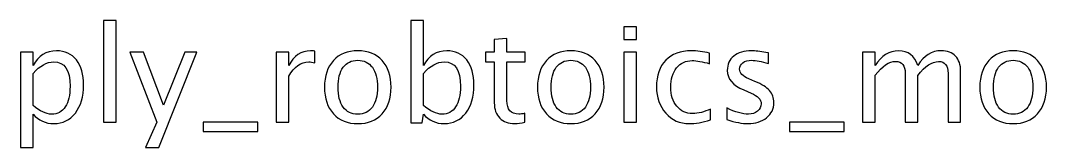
# Model space of a CAD drawing. Header units: centimetres. Extents: x -67 to 67, y -62 to 59.
# Drawn here: x 14.08 to 23.98, y 45.02 to 46.25 of the extents above; entities that cross this region are included whole.
import ezdxf

# ---------------------------------------------------------------- set-up
doc = ezdxf.new("R2010")
doc.units = ezdxf.units.CM
doc.header["$MEASUREMENT"] = 0
doc.layers.add('Layer 1', color=7, linetype='Continuous')

msp = doc.modelspace()

# ---------------------------------------------------------------- linework, layer by layer
at = {"layer": 'Layer 1'}
for points, knots in [([(14.88099, 45.2673), (14.88099, 45.2673), (14.88099, 46.24647), (14.88099, 46.24647), (14.88099, 46.24647), (14.88099, 46.24647), (15.00291, 46.24647), (15.00291, 46.24647), (15.00291, 46.24647), (15.00291, 46.24647), (15.00291, 45.2673), (15.00291, 45.2673), (15.00291, 45.2673), (15.00291, 45.2673), (14.88099, 45.2673), (14.88099, 45.2673)], [0, 0, 0, 0, 0.2, 0.2, 0.2, 0.2, 0.4, 0.4, 0.4, 0.4, 0.6, 0.6, 0.6, 0.6, 1, 1, 1, 1]), ([(17.84644, 45.25968), (17.84644, 45.25968), (17.84644, 46.24647), (17.84644, 46.24647), (17.84644, 46.24647), (17.84644, 46.24647), (17.96836, 46.24647), (17.96836, 46.24647), (17.96836, 46.24647), (17.96836, 46.24647), (17.96836, 45.81319), (17.96836, 45.81319), (17.96836, 45.81319), (18.01831, 45.90738), (18.09346, 45.95437), (18.19357, 45.95437), (18.19357, 45.95437), (18.27464, 45.95437), (18.33835, 45.92495), (18.38492, 45.86589), (18.38492, 45.86589), (18.43149, 45.80684), (18.45477, 45.72619), (18.45477, 45.62396), (18.45477, 45.62396), (18.45477, 45.51262), (18.42831, 45.42266), (18.37561, 45.35451), (18.37561, 45.35451), (18.3229, 45.28614), (18.25348, 45.25206), (18.16754, 45.25206), (18.16754, 45.25206), (18.08774, 45.25206), (18.02128, 45.28254), (17.96836, 45.34371), (17.96836, 45.34371), (17.96836, 45.34371), (17.95354, 45.25968), (17.95354, 45.25968), (17.95354, 45.25968), (17.95354, 45.25968), (17.84644, 45.25968), (17.84644, 45.25968)], [0, 0, 0, 0, 0.0833333, 0.0833333, 0.0833333, 0.0833333, 0.1666667, 0.1666667, 0.1666667, 0.1666667, 0.25, 0.25, 0.25, 0.25, 0.3333333, 0.3333333, 0.3333333, 0.3333333, 0.4166667, 0.4166667, 0.4166667, 0.4166667, 0.5, 0.5, 0.5, 0.5, 0.5833333, 0.5833333, 0.5833333, 0.5833333, 0.6666667, 0.6666667, 0.6666667, 0.6666667, 0.75, 0.75, 0.75, 0.75, 0.8333333, 0.8333333, 0.8333333, 0.8333333, 1, 1, 1, 1]), ([(19.90087, 46.06359), (19.90087, 46.06359), (19.90087, 46.18551), (19.90087, 46.18551), (19.90087, 46.18551), (19.90087, 46.18551), (20.02279, 46.18551), (20.02279, 46.18551), (20.02279, 46.18551), (20.02279, 46.18551), (20.02279, 46.06359), (20.02279, 46.06359), (20.02279, 46.06359), (20.02279, 46.06359), (19.90087, 46.06359), (19.90087, 46.06359)], [0, 0, 0, 0, 0.2, 0.2, 0.2, 0.2, 0.4, 0.4, 0.4, 0.4, 0.6, 0.6, 0.6, 0.6, 1, 1, 1, 1]), ([(18.94668, 45.26751), (18.909, 45.25714), (18.8762, 45.25206), (18.84847, 45.25206), (18.84847, 45.25206), (18.78624, 45.25206), (18.73777, 45.26984), (18.70305, 45.3054), (18.70305, 45.3054), (18.66813, 45.34096), (18.65077, 45.39028), (18.65077, 45.45357), (18.65077, 45.45357), (18.65077, 45.45357), (18.65077, 45.84896), (18.65077, 45.84896), (18.65077, 45.84896), (18.65077, 45.84896), (18.56653, 45.84896), (18.56653, 45.84896), (18.56653, 45.84896), (18.56653, 45.84896), (18.56653, 45.9404), (18.56653, 45.9404), (18.56653, 45.9404), (18.56653, 45.9404), (18.65077, 45.9404), (18.65077, 45.9404), (18.65077, 45.9404), (18.65077, 45.9404), (18.65077, 46.06211), (18.65077, 46.06211), (18.65077, 46.06211), (18.65077, 46.06211), (18.77269, 46.07375), (18.77269, 46.07375), (18.77269, 46.07375), (18.77269, 46.07375), (18.77269, 45.9404), (18.77269, 45.9404), (18.77269, 45.9404), (18.77269, 45.9404), (18.94922, 45.9404), (18.94922, 45.9404), (18.94922, 45.9404), (18.94922, 45.9404), (18.94922, 45.84896), (18.94922, 45.84896), (18.94922, 45.84896), (18.94922, 45.84896), (18.77269, 45.84896), (18.77269, 45.84896), (18.77269, 45.84896), (18.77269, 45.84896), (18.77269, 45.47558), (18.77269, 45.47558), (18.77269, 45.47558), (18.77269, 45.38753), (18.811, 45.3435), (18.88741, 45.3435), (18.88741, 45.3435), (18.90371, 45.3435), (18.9234, 45.34625), (18.94668, 45.35154), (18.94668, 45.35154), (18.94668, 45.35154), (18.94668, 45.26751), (18.94668, 45.26751)], [0, 0, 0, 0, 0.0555556, 0.0555556, 0.0555556, 0.0555556, 0.1111111, 0.1111111, 0.1111111, 0.1111111, 0.1666667, 0.1666667, 0.1666667, 0.1666667, 0.2222222, 0.2222222, 0.2222222, 0.2222222, 0.2777778, 0.2777778, 0.2777778, 0.2777778, 0.3333333, 0.3333333, 0.3333333, 0.3333333, 0.3888889, 0.3888889, 0.3888889, 0.3888889, 0.4444444, 0.4444444, 0.4444444, 0.4444444, 0.5, 0.5, 0.5, 0.5, 0.5555556, 0.5555556, 0.5555556, 0.5555556, 0.6111111, 0.6111111, 0.6111111, 0.6111111, 0.6666667, 0.6666667, 0.6666667, 0.6666667, 0.7222222, 0.7222222, 0.7222222, 0.7222222, 0.7777778, 0.7777778, 0.7777778, 0.7777778, 0.8333333, 0.8333333, 0.8333333, 0.8333333, 0.8888889, 0.8888889, 0.8888889, 0.8888889, 1, 1, 1, 1]), ([(14.08174, 45.02219), (14.08174, 45.02219), (14.08174, 45.9404), (14.08174, 45.9404), (14.08174, 45.9404), (14.08174, 45.9404), (14.20366, 45.9404), (14.20366, 45.9404), (14.20366, 45.9404), (14.20366, 45.9404), (14.20366, 45.81319), (14.20366, 45.81319), (14.20366, 45.81319), (14.25361, 45.90738), (14.32876, 45.95437), (14.42887, 45.95437), (14.42887, 45.95437), (14.50994, 45.95437), (14.57365, 45.92495), (14.62022, 45.86589), (14.62022, 45.86589), (14.66679, 45.80684), (14.69007, 45.72619), (14.69007, 45.62396), (14.69007, 45.62396), (14.69007, 45.51262), (14.66361, 45.42266), (14.61091, 45.35451), (14.61091, 45.35451), (14.5582, 45.28614), (14.48878, 45.25206), (14.40284, 45.25206), (14.40284, 45.25206), (14.32304, 45.25206), (14.25658, 45.28254), (14.20366, 45.34371), (14.20366, 45.34371), (14.20366, 45.34371), (14.20366, 45.02219), (14.20366, 45.02219), (14.20366, 45.02219), (14.20366, 45.02219), (14.08174, 45.02219), (14.08174, 45.02219)], [0, 0, 0, 0, 0.0833333, 0.0833333, 0.0833333, 0.0833333, 0.1666667, 0.1666667, 0.1666667, 0.1666667, 0.25, 0.25, 0.25, 0.25, 0.3333333, 0.3333333, 0.3333333, 0.3333333, 0.4166667, 0.4166667, 0.4166667, 0.4166667, 0.5, 0.5, 0.5, 0.5, 0.5833333, 0.5833333, 0.5833333, 0.5833333, 0.6666667, 0.6666667, 0.6666667, 0.6666667, 0.75, 0.75, 0.75, 0.75, 0.8333333, 0.8333333, 0.8333333, 0.8333333, 1, 1, 1, 1]), ([(15.28781, 45.02219), (15.28781, 45.02219), (15.39703, 45.26645), (15.39703, 45.26645), (15.39703, 45.26645), (15.39703, 45.26645), (15.13626, 45.9404), (15.13626, 45.9404), (15.13626, 45.9404), (15.13626, 45.9404), (15.26707, 45.9404), (15.26707, 45.9404), (15.26707, 45.9404), (15.26707, 45.9404), (15.46096, 45.43071), (15.46096, 45.43071), (15.46096, 45.43071), (15.46096, 45.43071), (15.66776, 45.9404), (15.66776, 45.9404), (15.66776, 45.9404), (15.66776, 45.9404), (15.78269, 45.9404), (15.78269, 45.9404), (15.78269, 45.9404), (15.78269, 45.9404), (15.41481, 45.02219), (15.41481, 45.02219), (15.41481, 45.02219), (15.41481, 45.02219), (15.28781, 45.02219), (15.28781, 45.02219)], [0, 0, 0, 0, 0.1111111, 0.1111111, 0.1111111, 0.1111111, 0.2222222, 0.2222222, 0.2222222, 0.2222222, 0.3333333, 0.3333333, 0.3333333, 0.3333333, 0.4444444, 0.4444444, 0.4444444, 0.4444444, 0.5555556, 0.5555556, 0.5555556, 0.5555556, 0.6666667, 0.6666667, 0.6666667, 0.6666667, 0.7777778, 0.7777778, 0.7777778, 0.7777778, 1, 1, 1, 1]), ([(16.5466, 45.2673), (16.5466, 45.2673), (16.5466, 45.9404), (16.5466, 45.9404), (16.5466, 45.9404), (16.5466, 45.9404), (16.66852, 45.9404), (16.66852, 45.9404), (16.66852, 45.9404), (16.66852, 45.9404), (16.66852, 45.81319), (16.66852, 45.81319), (16.66852, 45.81319), (16.71699, 45.90738), (16.78727, 45.95437), (16.87955, 45.95437), (16.87955, 45.95437), (16.89204, 45.95437), (16.90516, 45.95331), (16.91871, 45.9512), (16.91871, 45.9512), (16.91871, 45.9512), (16.91871, 45.83711), (16.91871, 45.83711), (16.91871, 45.83711), (16.89754, 45.84409), (16.87892, 45.84769), (16.86283, 45.84769), (16.86283, 45.84769), (16.78536, 45.84769), (16.72059, 45.80197), (16.66852, 45.71032), (16.66852, 45.71032), (16.66852, 45.71032), (16.66852, 45.2673), (16.66852, 45.2673), (16.66852, 45.2673), (16.66852, 45.2673), (16.5466, 45.2673), (16.5466, 45.2673)], [0, 0, 0, 0, 0.0909091, 0.0909091, 0.0909091, 0.0909091, 0.1818182, 0.1818182, 0.1818182, 0.1818182, 0.2727273, 0.2727273, 0.2727273, 0.2727273, 0.3636364, 0.3636364, 0.3636364, 0.3636364, 0.4545455, 0.4545455, 0.4545455, 0.4545455, 0.5454545, 0.5454545, 0.5454545, 0.5454545, 0.6363636, 0.6363636, 0.6363636, 0.6363636, 0.7272727, 0.7272727, 0.7272727, 0.7272727, 0.8181818, 0.8181818, 0.8181818, 0.8181818, 1, 1, 1, 1]), ([(17.33421, 45.25206), (17.23536, 45.25206), (17.15705, 45.2836), (17.09947, 45.34668), (17.09947, 45.34668), (17.04169, 45.40975), (17.0129, 45.49548), (17.0129, 45.60364), (17.0129, 45.60364), (17.0129, 45.71159), (17.04169, 45.7971), (17.09947, 45.85997), (17.09947, 45.85997), (17.15705, 45.92283), (17.23536, 45.95437), (17.33421, 45.95437), (17.33421, 45.95437), (17.43306, 45.95437), (17.51138, 45.92283), (17.56895, 45.85997), (17.56895, 45.85997), (17.62673, 45.7971), (17.65552, 45.71159), (17.65552, 45.60364), (17.65552, 45.60364), (17.65552, 45.49548), (17.62673, 45.40975), (17.56895, 45.34668), (17.56895, 45.34668), (17.51138, 45.2836), (17.43306, 45.25206), (17.33421, 45.25206)], [0, 0, 0, 0, 0.1111111, 0.1111111, 0.1111111, 0.1111111, 0.2222222, 0.2222222, 0.2222222, 0.2222222, 0.3333333, 0.3333333, 0.3333333, 0.3333333, 0.4444444, 0.4444444, 0.4444444, 0.4444444, 0.5555556, 0.5555556, 0.5555556, 0.5555556, 0.6666667, 0.6666667, 0.6666667, 0.6666667, 0.7777778, 0.7777778, 0.7777778, 0.7777778, 1, 1, 1, 1]), ([(19.38864, 45.25206), (19.28979, 45.25206), (19.21148, 45.2836), (19.1539, 45.34668), (19.1539, 45.34668), (19.09612, 45.40975), (19.06733, 45.49548), (19.06733, 45.60364), (19.06733, 45.60364), (19.06733, 45.71159), (19.09612, 45.7971), (19.1539, 45.85997), (19.1539, 45.85997), (19.21148, 45.92283), (19.28979, 45.95437), (19.38864, 45.95437), (19.38864, 45.95437), (19.48749, 45.95437), (19.56581, 45.92283), (19.62338, 45.85997), (19.62338, 45.85997), (19.68116, 45.7971), (19.70995, 45.71159), (19.70995, 45.60364), (19.70995, 45.60364), (19.70995, 45.49548), (19.68116, 45.40975), (19.62338, 45.34668), (19.62338, 45.34668), (19.56581, 45.2836), (19.48749, 45.25206), (19.38864, 45.25206)], [0, 0, 0, 0, 0.1111111, 0.1111111, 0.1111111, 0.1111111, 0.2222222, 0.2222222, 0.2222222, 0.2222222, 0.3333333, 0.3333333, 0.3333333, 0.3333333, 0.4444444, 0.4444444, 0.4444444, 0.4444444, 0.5555556, 0.5555556, 0.5555556, 0.5555556, 0.6666667, 0.6666667, 0.6666667, 0.6666667, 0.7777778, 0.7777778, 0.7777778, 0.7777778, 1, 1, 1, 1]), ([(19.90087, 45.2673), (19.90087, 45.2673), (19.90087, 45.9404), (19.90087, 45.9404), (19.90087, 45.9404), (19.90087, 45.9404), (20.02279, 45.9404), (20.02279, 45.9404), (20.02279, 45.9404), (20.02279, 45.9404), (20.02279, 45.2673), (20.02279, 45.2673), (20.02279, 45.2673), (20.02279, 45.2673), (19.90087, 45.2673), (19.90087, 45.2673)], [0, 0, 0, 0, 0.2, 0.2, 0.2, 0.2, 0.4, 0.4, 0.4, 0.4, 0.6, 0.6, 0.6, 0.6, 1, 1, 1, 1]), ([(20.73526, 45.28762), (20.65631, 45.26391), (20.58815, 45.25206), (20.53079, 45.25206), (20.53079, 45.25206), (20.43977, 45.25206), (20.36442, 45.28572), (20.30452, 45.35281), (20.30452, 45.35281), (20.24462, 45.42012), (20.21456, 45.505), (20.21456, 45.60724), (20.21456, 45.60724), (20.21456, 45.71646), (20.24419, 45.80176), (20.30346, 45.86272), (20.30346, 45.86272), (20.36273, 45.92389), (20.44549, 45.95437), (20.55175, 45.95437), (20.55175, 45.95437), (20.60403, 45.95437), (20.66287, 45.94717), (20.72764, 45.93278), (20.72764, 45.93278), (20.72764, 45.93278), (20.72764, 45.82991), (20.72764, 45.82991), (20.72764, 45.82991), (20.65885, 45.85023), (20.60276, 45.86039), (20.55958, 45.86039), (20.55958, 45.86039), (20.49692, 45.86039), (20.44676, 45.8369), (20.40929, 45.79012), (20.40929, 45.79012), (20.37183, 45.74334), (20.35299, 45.6809), (20.35299, 45.603), (20.35299, 45.603), (20.35299, 45.52744), (20.37246, 45.46648), (20.4112, 45.4197), (20.4112, 45.4197), (20.44993, 45.37313), (20.50052, 45.34985), (20.56339, 45.34985), (20.56339, 45.34985), (20.61906, 45.34985), (20.67621, 45.36424), (20.73526, 45.39303), (20.73526, 45.39303), (20.73526, 45.39303), (20.73526, 45.28762), (20.73526, 45.28762)], [0, 0, 0, 0, 0.0666667, 0.0666667, 0.0666667, 0.0666667, 0.1333333, 0.1333333, 0.1333333, 0.1333333, 0.2, 0.2, 0.2, 0.2, 0.2666667, 0.2666667, 0.2666667, 0.2666667, 0.3333333, 0.3333333, 0.3333333, 0.3333333, 0.4, 0.4, 0.4, 0.4, 0.4666667, 0.4666667, 0.4666667, 0.4666667, 0.5333333, 0.5333333, 0.5333333, 0.5333333, 0.6, 0.6, 0.6, 0.6, 0.6666667, 0.6666667, 0.6666667, 0.6666667, 0.7333333, 0.7333333, 0.7333333, 0.7333333, 0.8, 0.8, 0.8, 0.8, 0.8666667, 0.8666667, 0.8666667, 0.8666667, 1, 1, 1, 1]), ([(20.89422, 45.29143), (20.89422, 45.29143), (20.89422, 45.40319), (20.89422, 45.40319), (20.89422, 45.40319), (20.97402, 45.3634), (21.04323, 45.3435), (21.10229, 45.3435), (21.10229, 45.3435), (21.13743, 45.3435), (21.16664, 45.35303), (21.18971, 45.37208), (21.18971, 45.37208), (21.21278, 45.39091), (21.22442, 45.41462), (21.22442, 45.4432), (21.22442, 45.4432), (21.22442, 45.48489), (21.19204, 45.5194), (21.12727, 45.5467), (21.12727, 45.5467), (21.12727, 45.5467), (21.05593, 45.57697), (21.05593, 45.57697), (21.05593, 45.57697), (20.95074, 45.62057), (20.89803, 45.68365), (20.89803, 45.76556), (20.89803, 45.76556), (20.89803, 45.8242), (20.91877, 45.87034), (20.96026, 45.90399), (20.96026, 45.90399), (21.00175, 45.93765), (21.05869, 45.95437), (21.13086, 45.95437), (21.13086, 45.95437), (21.16833, 45.95437), (21.2149, 45.94929), (21.27014, 45.93892), (21.27014, 45.93892), (21.27014, 45.93892), (21.29554, 45.93405), (21.29554, 45.93405), (21.29554, 45.93405), (21.29554, 45.93405), (21.29554, 45.83245), (21.29554, 45.83245), (21.29554, 45.83245), (21.2276, 45.85277), (21.17341, 45.86293), (21.13298, 45.86293), (21.13298, 45.86293), (21.09742, 45.86293), (21.06927, 45.8551), (21.04789, 45.83965), (21.04789, 45.83965), (21.02672, 45.8242), (21.01614, 45.80345), (21.01614, 45.77742), (21.01614, 45.77742), (21.01614, 45.7408), (21.04577, 45.70968), (21.10525, 45.6845), (21.10525, 45.6845), (21.10525, 45.6845), (21.16388, 45.65973), (21.16388, 45.65973), (21.16388, 45.65973), (21.23035, 45.63179), (21.27734, 45.60216), (21.30485, 45.57104), (21.30485, 45.57104), (21.33258, 45.53993), (21.34634, 45.50098), (21.34634, 45.45441), (21.34634, 45.45441), (21.34634, 45.39536), (21.32306, 45.34689), (21.27628, 45.309), (21.27628, 45.309), (21.22971, 45.27111), (21.17002, 45.25206), (21.09742, 45.25206), (21.09742, 45.25206), (21.04154, 45.25206), (20.97402, 45.26518), (20.89422, 45.29143)], [0, 0, 0, 0, 0.0434783, 0.0434783, 0.0434783, 0.0434783, 0.0869565, 0.0869565, 0.0869565, 0.0869565, 0.1304348, 0.1304348, 0.1304348, 0.1304348, 0.173913, 0.173913, 0.173913, 0.173913, 0.2173913, 0.2173913, 0.2173913, 0.2173913, 0.2608696, 0.2608696, 0.2608696, 0.2608696, 0.3043478, 0.3043478, 0.3043478, 0.3043478, 0.3478261, 0.3478261, 0.3478261, 0.3478261, 0.3913043, 0.3913043, 0.3913043, 0.3913043, 0.4347826, 0.4347826, 0.4347826, 0.4347826, 0.4782609, 0.4782609, 0.4782609, 0.4782609, 0.5217391, 0.5217391, 0.5217391, 0.5217391, 0.5652174, 0.5652174, 0.5652174, 0.5652174, 0.6086957, 0.6086957, 0.6086957, 0.6086957, 0.6521739, 0.6521739, 0.6521739, 0.6521739, 0.6956522, 0.6956522, 0.6956522, 0.6956522, 0.7391304, 0.7391304, 0.7391304, 0.7391304, 0.7826087, 0.7826087, 0.7826087, 0.7826087, 0.826087, 0.826087, 0.826087, 0.826087, 0.8695652, 0.8695652, 0.8695652, 0.8695652, 0.9130435, 0.9130435, 0.9130435, 0.9130435, 1, 1, 1, 1]), ([(22.20084, 45.2673), (22.20084, 45.2673), (22.20084, 45.9404), (22.20084, 45.9404), (22.20084, 45.9404), (22.20084, 45.9404), (22.32276, 45.9404), (22.32276, 45.9404), (22.32276, 45.9404), (22.32276, 45.9404), (22.32276, 45.81319), (22.32276, 45.81319), (22.32276, 45.81319), (22.38224, 45.90738), (22.45844, 45.95437), (22.55178, 45.95437), (22.55178, 45.95437), (22.64174, 45.95437), (22.70291, 45.90738), (22.73551, 45.81319), (22.73551, 45.81319), (22.7933, 45.90823), (22.86865, 45.95564), (22.96115, 45.95564), (22.96115, 45.95564), (23.0202, 45.95564), (23.06613, 45.93828), (23.09894, 45.90336), (23.09894, 45.90336), (23.13175, 45.86843), (23.14826, 45.81954), (23.14826, 45.75667), (23.14826, 45.75667), (23.14826, 45.75667), (23.14826, 45.2673), (23.14826, 45.2673), (23.14826, 45.2673), (23.14826, 45.2673), (23.02634, 45.2673), (23.02634, 45.2673), (23.02634, 45.2673), (23.02634, 45.2673), (23.02634, 45.73657), (23.02634, 45.73657), (23.02634, 45.73657), (23.02634, 45.81319), (22.99586, 45.8515), (22.9349, 45.8515), (22.9349, 45.8515), (22.87161, 45.8515), (22.80515, 45.80684), (22.73551, 45.7173), (22.73551, 45.7173), (22.73551, 45.7173), (22.73551, 45.2673), (22.73551, 45.2673), (22.73551, 45.2673), (22.73551, 45.2673), (22.61359, 45.2673), (22.61359, 45.2673), (22.61359, 45.2673), (22.61359, 45.2673), (22.61359, 45.73699), (22.61359, 45.73699), (22.61359, 45.73699), (22.61359, 45.81425), (22.58269, 45.85277), (22.52067, 45.85277), (22.52067, 45.85277), (22.45907, 45.85277), (22.39303, 45.8079), (22.32276, 45.71794), (22.32276, 45.71794), (22.32276, 45.71794), (22.32276, 45.2673), (22.32276, 45.2673), (22.32276, 45.2673), (22.32276, 45.2673), (22.20084, 45.2673), (22.20084, 45.2673)], [0, 0, 0, 0, 0.047619, 0.047619, 0.047619, 0.047619, 0.0952381, 0.0952381, 0.0952381, 0.0952381, 0.1428571, 0.1428571, 0.1428571, 0.1428571, 0.1904762, 0.1904762, 0.1904762, 0.1904762, 0.2380952, 0.2380952, 0.2380952, 0.2380952, 0.2857143, 0.2857143, 0.2857143, 0.2857143, 0.3333333, 0.3333333, 0.3333333, 0.3333333, 0.3809524, 0.3809524, 0.3809524, 0.3809524, 0.4285714, 0.4285714, 0.4285714, 0.4285714, 0.4761905, 0.4761905, 0.4761905, 0.4761905, 0.5238095, 0.5238095, 0.5238095, 0.5238095, 0.5714286, 0.5714286, 0.5714286, 0.5714286, 0.6190476, 0.6190476, 0.6190476, 0.6190476, 0.6666667, 0.6666667, 0.6666667, 0.6666667, 0.7142857, 0.7142857, 0.7142857, 0.7142857, 0.7619048, 0.7619048, 0.7619048, 0.7619048, 0.8095238, 0.8095238, 0.8095238, 0.8095238, 0.8571429, 0.8571429, 0.8571429, 0.8571429, 0.9047619, 0.9047619, 0.9047619, 0.9047619, 1, 1, 1, 1]), ([(23.65457, 45.25206), (23.55572, 45.25206), (23.47741, 45.2836), (23.41983, 45.34668), (23.41983, 45.34668), (23.36205, 45.40975), (23.33326, 45.49548), (23.33326, 45.60364), (23.33326, 45.60364), (23.33326, 45.71159), (23.36205, 45.7971), (23.41983, 45.85997), (23.41983, 45.85997), (23.47741, 45.92283), (23.55572, 45.95437), (23.65457, 45.95437), (23.65457, 45.95437), (23.75342, 45.95437), (23.83174, 45.92283), (23.88931, 45.85997), (23.88931, 45.85997), (23.94709, 45.7971), (23.97588, 45.71159), (23.97588, 45.60364), (23.97588, 45.60364), (23.97588, 45.49548), (23.94709, 45.40975), (23.88931, 45.34668), (23.88931, 45.34668), (23.83174, 45.2836), (23.75342, 45.25206), (23.65457, 45.25206)], [0, 0, 0, 0, 0.1111111, 0.1111111, 0.1111111, 0.1111111, 0.2222222, 0.2222222, 0.2222222, 0.2222222, 0.3333333, 0.3333333, 0.3333333, 0.3333333, 0.4444444, 0.4444444, 0.4444444, 0.4444444, 0.5555556, 0.5555556, 0.5555556, 0.5555556, 0.6666667, 0.6666667, 0.6666667, 0.6666667, 0.7777778, 0.7777778, 0.7777778, 0.7777778, 1, 1, 1, 1]), ([(14.20366, 45.42774), (14.26653, 45.37165), (14.32643, 45.3435), (14.38337, 45.3435), (14.38337, 45.3435), (14.43946, 45.3435), (14.48285, 45.367), (14.51333, 45.41377), (14.51333, 45.41377), (14.54402, 45.46055), (14.55926, 45.52638), (14.55926, 45.61147), (14.55926, 45.61147), (14.55926, 45.76895), (14.50719, 45.84769), (14.40305, 45.84769), (14.40305, 45.84769), (14.33489, 45.84769), (14.26843, 45.81086), (14.20366, 45.73699), (14.20366, 45.73699), (14.20366, 45.73699), (14.20366, 45.42774), (14.20366, 45.42774)], [0, 0, 0, 0, 0.1428571, 0.1428571, 0.1428571, 0.1428571, 0.2857143, 0.2857143, 0.2857143, 0.2857143, 0.4285714, 0.4285714, 0.4285714, 0.4285714, 0.5714286, 0.5714286, 0.5714286, 0.5714286, 0.7142857, 0.7142857, 0.7142857, 0.7142857, 1, 1, 1, 1]), ([(17.334, 45.3435), (17.39432, 45.3435), (17.44131, 45.36615), (17.47476, 45.41166), (17.47476, 45.41166), (17.50799, 45.45695), (17.52471, 45.52109), (17.52471, 45.60364), (17.52471, 45.60364), (17.52471, 45.68598), (17.50799, 45.7499), (17.47476, 45.7952), (17.47476, 45.7952), (17.44131, 45.84028), (17.39432, 45.86293), (17.334, 45.86293), (17.334, 45.86293), (17.27346, 45.86293), (17.22647, 45.84028), (17.19345, 45.7952), (17.19345, 45.7952), (17.16022, 45.7499), (17.14371, 45.68598), (17.14371, 45.60364), (17.14371, 45.60364), (17.14371, 45.52109), (17.16022, 45.45695), (17.19345, 45.41166), (17.19345, 45.41166), (17.22647, 45.36615), (17.27346, 45.3435), (17.334, 45.3435)], [0, 0, 0, 0, 0.1111111, 0.1111111, 0.1111111, 0.1111111, 0.2222222, 0.2222222, 0.2222222, 0.2222222, 0.3333333, 0.3333333, 0.3333333, 0.3333333, 0.4444444, 0.4444444, 0.4444444, 0.4444444, 0.5555556, 0.5555556, 0.5555556, 0.5555556, 0.6666667, 0.6666667, 0.6666667, 0.6666667, 0.7777778, 0.7777778, 0.7777778, 0.7777778, 1, 1, 1, 1]), ([(17.96836, 45.42774), (18.03123, 45.37165), (18.09113, 45.3435), (18.14807, 45.3435), (18.14807, 45.3435), (18.20416, 45.3435), (18.24755, 45.367), (18.27803, 45.41377), (18.27803, 45.41377), (18.30872, 45.46055), (18.32396, 45.52638), (18.32396, 45.61147), (18.32396, 45.61147), (18.32396, 45.76895), (18.27189, 45.84769), (18.16775, 45.84769), (18.16775, 45.84769), (18.09959, 45.84769), (18.03313, 45.81086), (17.96836, 45.73699), (17.96836, 45.73699), (17.96836, 45.73699), (17.96836, 45.42774), (17.96836, 45.42774)], [0, 0, 0, 0, 0.1428571, 0.1428571, 0.1428571, 0.1428571, 0.2857143, 0.2857143, 0.2857143, 0.2857143, 0.4285714, 0.4285714, 0.4285714, 0.4285714, 0.5714286, 0.5714286, 0.5714286, 0.5714286, 0.7142857, 0.7142857, 0.7142857, 0.7142857, 1, 1, 1, 1]), ([(19.38843, 45.3435), (19.44875, 45.3435), (19.49574, 45.36615), (19.52919, 45.41166), (19.52919, 45.41166), (19.56242, 45.45695), (19.57914, 45.52109), (19.57914, 45.60364), (19.57914, 45.60364), (19.57914, 45.68598), (19.56242, 45.7499), (19.52919, 45.7952), (19.52919, 45.7952), (19.49574, 45.84028), (19.44875, 45.86293), (19.38843, 45.86293), (19.38843, 45.86293), (19.32789, 45.86293), (19.2809, 45.84028), (19.24788, 45.7952), (19.24788, 45.7952), (19.21465, 45.7499), (19.19814, 45.68598), (19.19814, 45.60364), (19.19814, 45.60364), (19.19814, 45.52109), (19.21465, 45.45695), (19.24788, 45.41166), (19.24788, 45.41166), (19.2809, 45.36615), (19.32789, 45.3435), (19.38843, 45.3435)], [0, 0, 0, 0, 0.1111111, 0.1111111, 0.1111111, 0.1111111, 0.2222222, 0.2222222, 0.2222222, 0.2222222, 0.3333333, 0.3333333, 0.3333333, 0.3333333, 0.4444444, 0.4444444, 0.4444444, 0.4444444, 0.5555556, 0.5555556, 0.5555556, 0.5555556, 0.6666667, 0.6666667, 0.6666667, 0.6666667, 0.7777778, 0.7777778, 0.7777778, 0.7777778, 1, 1, 1, 1]), ([(23.65436, 45.3435), (23.71468, 45.3435), (23.76167, 45.36615), (23.79512, 45.41166), (23.79512, 45.41166), (23.82835, 45.45695), (23.84507, 45.52109), (23.84507, 45.60364), (23.84507, 45.60364), (23.84507, 45.68598), (23.82835, 45.7499), (23.79512, 45.7952), (23.79512, 45.7952), (23.76167, 45.84028), (23.71468, 45.86293), (23.65436, 45.86293), (23.65436, 45.86293), (23.59382, 45.86293), (23.54683, 45.84028), (23.51381, 45.7952), (23.51381, 45.7952), (23.48058, 45.7499), (23.46407, 45.68598), (23.46407, 45.60364), (23.46407, 45.60364), (23.46407, 45.52109), (23.48058, 45.45695), (23.51381, 45.41166), (23.51381, 45.41166), (23.54683, 45.36615), (23.59382, 45.3435), (23.65436, 45.3435)], [0, 0, 0, 0, 0.1111111, 0.1111111, 0.1111111, 0.1111111, 0.2222222, 0.2222222, 0.2222222, 0.2222222, 0.3333333, 0.3333333, 0.3333333, 0.3333333, 0.4444444, 0.4444444, 0.4444444, 0.4444444, 0.5555556, 0.5555556, 0.5555556, 0.5555556, 0.6666667, 0.6666667, 0.6666667, 0.6666667, 0.7777778, 0.7777778, 0.7777778, 0.7777778, 1, 1, 1, 1]), ([(15.84302, 45.17586), (15.84302, 45.17586), (15.84302, 45.2673), (15.84302, 45.2673), (15.84302, 45.2673), (15.84302, 45.2673), (16.37134, 45.2673), (16.37134, 45.2673), (16.37134, 45.2673), (16.37134, 45.2673), (16.37134, 45.17586), (16.37134, 45.17586), (16.37134, 45.17586), (16.37134, 45.17586), (15.84302, 45.17586), (15.84302, 45.17586)], [0, 0, 0, 0, 0.2, 0.2, 0.2, 0.2, 0.4, 0.4, 0.4, 0.4, 0.6, 0.6, 0.6, 0.6, 1, 1, 1, 1]), ([(21.49726, 45.17586), (21.49726, 45.17586), (21.49726, 45.2673), (21.49726, 45.2673), (21.49726, 45.2673), (21.49726, 45.2673), (22.02558, 45.2673), (22.02558, 45.2673), (22.02558, 45.2673), (22.02558, 45.2673), (22.02558, 45.17586), (22.02558, 45.17586), (22.02558, 45.17586), (22.02558, 45.17586), (21.49726, 45.17586), (21.49726, 45.17586)], [0, 0, 0, 0, 0.2, 0.2, 0.2, 0.2, 0.4, 0.4, 0.4, 0.4, 0.6, 0.6, 0.6, 0.6, 1, 1, 1, 1])]:
    msp.add_open_spline(points, degree=3, knots=knots, dxfattribs=at)

doc.saveas('drawing.dxf')
